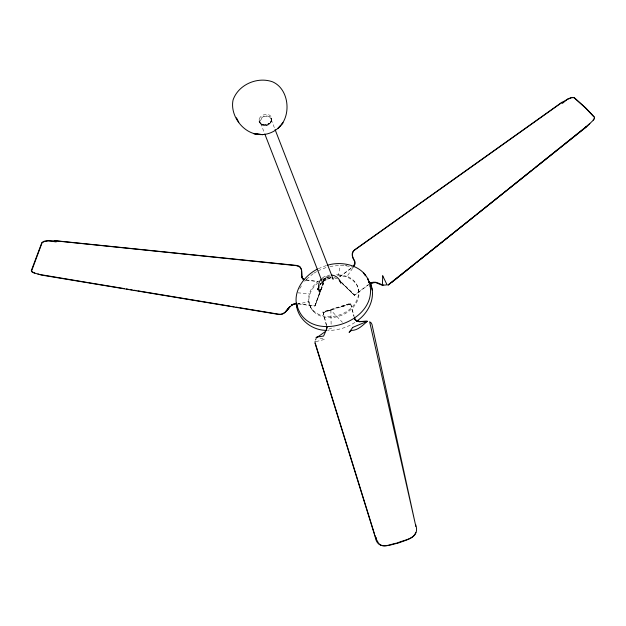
<?xml version="1.0" encoding="UTF-8"?>
<svg xmlns="http://www.w3.org/2000/svg" width="626" height="626" viewBox="0 0 626 626"><rect width="100%" height="100%" fill="white"/><g stroke="black" fill="none" stroke-linecap="round" stroke-linejoin="round"><path stroke-width="0.47" stroke-dasharray="3.13 2.35" d="M259.141 119.206L259.375 122.422L261.95 125.075A6.088 4.773 -21.2 0 0 271.246 121.851L271.363 117.844L271.246 121.851L268.906 124.496M260.205 122.109L260.987 123.713L263.35 125.278A5.728 4.492 -21.2 0 0 271.144 121.209L271.207 119.597L269.822 117.085L267.482 116.178L264.031 116.639L262.2 117.719L260.494 120.482L260.205 122.109L264.446 133.048M271.246 121.851L271.637 119.496A6.542 5.133 -21.2 0 0 267.302 114.417L263.358 114.941A6.542 5.133 -21.2 0 0 259.375 122.422L261.238 124.292C263.836 125.583 267.036 124.989 269.313 123.299L267.286 124.488L263.483 124.997L260.408 123.565L259.289 121.366L261.238 124.292L264.102 125.02L268.014 124.089L270.784 121.632L271.637 119.496M318.712 281.011A25.729 20.157 -21.2 0 0 309.307 293.766C307.749 300.151 309.119 306.693 313.634 311.552M259.696 122.649L259.86 120.967M271.144 121.209L271.488 118.799L269.532 116.506L266.128 115.849L263.233 116.694L261.433 118.017M336.561 274.697A25.729 20.157 -21.2 0 1 338.337 274.681L340.387 265.534M297.373 303.54L314.894 305.918L320.567 290.832M319.456 292.89L314.894 305.918M319.776 292.037L322.695 284.306M320.16 291.27L314.941 306.145L323.814 282.874M320.481 290.409L323.564 282.232M320.903 289.948L323.266 283.711M299.744 288.594L302.507 284.102M320.246 284.916L321.161 283.328M296.787 304.377L308.688 301.591A25.729 20.157 -21.2 0 0 346.937 311.318A25.729 20.157 -21.2 0 0 347.062 276.363L353.487 267.106M318.884 286.09L321.013 283.187M323.321 280.033L326.428 277.498L323.094 280.174C324.769 277.811 327.852 276.669 330.692 277.115L327.844 277.052L331.334 277.639M326.647 325.52L323.039 312.171L350.474 303.602L350.724 303.939L341.851 306.779M326.412 325.497L322.985 311.881L350.474 303.36L354.136 316.373M350.873 303.813L323.235 312.515L322.828 312.069M320.121 284.767L321.295 283.398M321.881 282.709L324.237 279.971L323.032 281.152M304.69 281.332L306.521 279.266M306.63 279.141L313.086 273.758M320.019 284.11L322.273 282.287M323.024 281.684L326.772 278.648L322.382 281.723M368.432 284.548L354.472 295.128L342.383 283.429M342.281 283.633L354.441 295.362L368.55 284.744M339.519 276.802L352.188 267.302M339.855 276.786L352.328 267.49M322.453 277.686L326.882 275.37L330.137 275.096M354.911 322.46C346.82 327.719 337.203 330.559 327.539 330.442M313.861 273.194L317.202 271.301M323.235 281.285L330.27 278.085L326.889 279.071L330.731 278.03M318.039 270.823L327.054 267.114M318.344 268.671L326.349 265.502M328.775 329.151L334.049 327.226M323.298 312.515L330.872 310.183L342.43 322.335M316.005 341.639L324.792 339.339L318.376 337.664M329.879 266.441L341.139 265.26L349.449 266.308M354.441 295.362L340.434 281.45M297.694 292.819L309.307 293.766M333.846 277.772L335.372 277.928M305.989 280.119L317.969 281.645M306.059 279.892L318.118 281.465M345.004 265.213L346.773 265.447M298.281 303.9L314.941 306.145M338.337 274.681L347.062 276.363M351.116 266.739L353.455 267.521M334.973 277.975L337.328 278.891M341.655 282.467L354.394 294.823M271.207 119.597L274.728 128.666M358.448 289.705L358.839 290.722M350.724 303.939L353.925 316.427M330.88 310.152L331.131 325.004M320.958 279.493A25.729 20.157 -21.2 0 1 330.278 275.589M337.391 275.698A25.729 20.157 -21.2 0 1 357.243 301.137A25.729 20.157 -21.2 0 1 319.346 315.473A25.729 20.157 -21.2 0 1 317.687 283.148M322.202 279.994A25.729 20.157 -21.2 0 1 331.107 276.496"/><path stroke-width="0.94" d="M315.121 341.874L315.175 341.162M415.781 532.358C413.653 539.565 402.964 540.066 397.119 543.102C391.5 543.579 383.495 548.579 379.02 543.744M301.349 269.603L299.971 267.099L296.403 265.643L56.363 240.955L56.144 241.926L48.672 240.799L44.477 241.448L42.098 242.692L31.566 271.066M326.342 329.91L326.889 327.288M319.049 286.528L317.492 289.681L318.869 287.303M326.224 330.645L327.124 327.296M315.582 339.785L315.919 339.135M594.277 118.4L593.143 120.059M353.463 266.191L354.746 263.656L354.504 261.019L354.652 261.41C352.555 258.123 350.466 252.865 354.386 250.009L562.093 102.155M321.295 279.149C317.906 282.381 318.196 287.42 319.299 291.599L319.229 289.869M289.235 307.288L285.808 311.505L289.869 306.49C287.373 310.371 283.609 315.207 278.335 314.135L239.86 307.757M282.076 123.862C291.067 111.084 287.733 88.493 272.662 81.865C257.544 76.333 238.365 84.533 233.06 99.996C229.828 115.286 242.778 133.088 258.53 134.441C268.092 135.67 277.678 130.631 282.991 122.751L277.834 128.573L280.229 125.936M315.981 337.915L317.124 336.788M353.103 266.903L354.84 264.36L354.159 265.698L355.075 263.014L354.731 260.987M316.177 338.048L325.739 331.279L323.579 336.068L317.312 336.968M589.833 123.549L585.114 127.696M567.226 99.448L562.336 103.4L562.164 102.351L567.226 99.448L571.734 97.672L573.995 97.703L585.537 108.032L594.324 117.32M391.845 282.31L415.429 263.436M416.979 262.192L418.473 261.003M420.023 259.751L586.812 126.256L563.971 144.551M474.868 215.907L387.987 284.971M476.386 214.687L503.046 193.34M504.564 192.127L506.09 190.907M507.616 189.686L531.224 170.781M532.742 169.56L534.268 168.339M535.793 167.119L559.401 148.213M560.919 146.993L562.445 145.772M356.444 321.341C368.675 313.274 376.617 296.943 370.193 282.795M562.164 102.351L355.278 249.594C351.209 251.934 351.961 257.192 354.488 260.439M317.476 269.07C303.954 275.902 292.334 291.56 297.17 307.194L296.787 304.377C306.263 345.176 376.711 324.237 370.099 285.902M291.7 304.815L296.45 303.414M369.982 283.367C374.293 280.558 379.325 283.461 383.276 285.378M370.107 283.562L372.36 282.608L374.004 282.365L370.788 283.163L375.506 282.506L382.486 285.354M388.081 285.19L585.247 127.884L593.338 120.192L594.504 118.502L594.465 117.14L585.662 107.836L574.105 97.492L571.679 97.445L567.399 99.111M294.017 303.759L294.83 303.555M327.273 265.275C342.892 260.455 364.622 265.76 369.45 283.163L367.806 278.766L369.45 283.163M48.374 240.595L43.961 241.292L41.887 242.567L31.3 270.651L31.879 271.864L33.522 272.787L41.723 275.127L278.288 314.369C285.699 315.958 287.858 306.975 293.297 304.22L291.794 305.003L296.434 303.649M48.672 240.799L56.363 240.955M366.758 321.373L359.199 321.694L355.145 319.917M366.773 321.138C363.041 320.989 356.961 323.032 354.684 318.673L354.84 319.064L354.371 317.272M360.075 321.686L356.233 320.802M326.655 330.364C311.498 330.536 296.763 318.587 296.247 303.015M54.266 240.58L296.45 265.416C302.616 265.627 301.967 272.866 301.873 277.177L301.568 276.144L302.749 278.445L304.447 279.548M359.23 321.678L356.304 320.794L354.504 318.814M86.936 282.396L39.868 274.501M88.861 282.717L124.449 288.617M126.366 288.938L128.291 289.259M130.216 289.572L132.141 289.893M134.066 290.214L135.991 290.534M137.908 290.847L230.243 306.161M232.168 306.482L234.093 306.795M236.018 307.116L237.943 307.436M37.889 274L39.211 274.337M375.608 282.256L376.336 282.451M331.764 274.963C336.279 275.596 339.691 278.914 341.006 283.202L339.237 280.315M34.837 273.053L32.685 272.107M303.633 279.47L302.514 278.625L304.353 279.775M303.696 279.462L301.536 276.919M31.66 271.277L32.02 271.668M332.101 277.936L333.188 279.212L275.08 129.574M364.974 274.947L363.338 272.623L365.6 275.831M378.284 542.703L376.836 540.113M236.464 117.774L238.803 122.383M376.461 539.244L374.919 535.316M376.617 539.62L375.35 536.638L376.148 538.61M264.798 133.956L322.805 283.398L322.633 282.295M315.16 342.852L374.63 534.385M314.925 342.86L375.146 536.732C377.533 550.583 389.294 545.074 398.856 542.844C407.808 539.416 420.038 537.163 415.68 524.611M301.849 277.905L301.419 271.16M370.842 284.259L371.328 286.301M371.719 287.999L372.196 290.01M369.238 282.24L370.31 286.825M415.445 524.635L415.68 526.364M382.729 275.847L382.408 284.673L384.607 285.135L387.024 284.791L382.729 275.847M352.743 327.398L349.089 332.359L351.46 330.411C358.142 330.481 362.751 325.09 367.493 321.208L352.743 327.398M262.748 134.645L253.78 133.659L262.748 134.645M370.772 322.562L369.63 321.772L415.343 524.103L371.946 324.291L370.772 322.562"/></g></svg>
